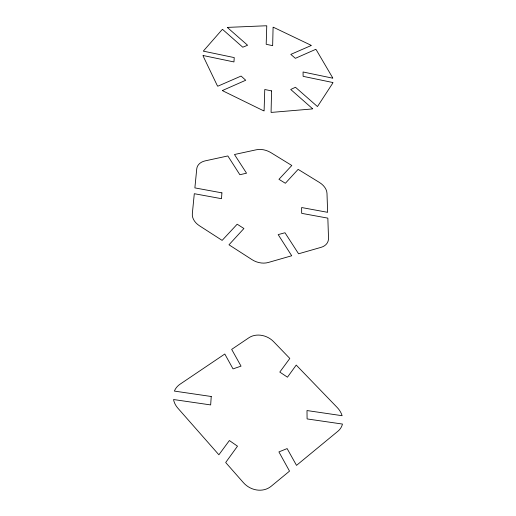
<?xml version="1.0" encoding="UTF-8"?>
<svg xmlns="http://www.w3.org/2000/svg" width="516" height="516" viewBox="0 0 516 516"><rect width="100%" height="100%" fill="white"/><g stroke="black" fill="none" stroke-linecap="round" stroke-linejoin="round"><path stroke-width="0.77" d="M271.577 90.9L271.068 112.34A14.248 9.172 18.7 0 0 272.925 112.282L310.987 109.063A13.977 8.843 20.3 0 0 312.67 108.818L290.727 89.481L295.462 87.262L317.366 106.489A13.977 8.843 20.3 0 0 318.179 105.496L332.452 83.598A13.558 8.321 20.6 0 0 332.975 82.554L303.118 76.336L303.066 71.982L332.781 78.193A13.558 8.321 20.6 0 0 332.156 76.923L316.65 50.491A13.229 7.921 19.6 0 0 315.831 49.297L295.378 58.327L290.811 54.393L311.303 45.466A13.229 7.921 19.6 0 0 309.71 44.621L274.757 27.903A13.19 7.843 18.1 0 0 273.093 27.193L272.654 45.666L266.185 44.292L266.766 25.826A13.19 7.843 18.1 0 0 265.076 25.813L229.027 27.329A13.448 8.108 16.7 0 0 227.363 27.483L247.59 45.24L242.778 47.214L222.519 29.36A13.448 8.108 16.7 0 0 221.616 30.205L204.155 50.149A13.874 8.604 16 0 0 203.439 51.161L234.245 57.599L233.954 61.939L202.988 55.489A13.874 8.604 16 0 0 203.472 56.773L216.952 84.908A14.209 9.062 16.8 0 0 217.726 86.243L241.082 76.065L245.726 80.244L222.402 90.539A14.209 9.062 16.8 0 0 224.112 91.474L262.251 110.147A14.248 9.172 18.7 0 0 264.095 110.94L264.766 89.507L271.577 90.9M211.238 396.494L210.663 404.925L173.537 399.532A19.26 16.789 20 0 0 177.788 408.079L218.887 454.783L229.375 440.541L237.495 446.179L225.679 462.504L243.371 482.608A20.227 17.963 36.4 0 0 271.164 486.278L289.528 471.134L278.911 451.913L287.128 448.585L296.513 465.374L338.045 431.124A19.092 15.751 35.3 0 0 342.463 424.062L307.091 418.928L306.994 410.549L342.127 415.709A19.092 15.751 35.3 0 0 337.18 407.479L296.229 365.076L287.457 377.19L279.795 372.068L289.824 358.446L273.596 341.644A18.157 14.848 25.2 0 0 248.938 337.735L231.671 349.384L241.036 366.134L233.026 368.895L224.802 354.015L180.052 384.201A19.26 16.789 20 0 0 174.376 391.083L211.238 396.494M221.912 192.868L221.499 198.686L194.3 193.706L192.333 213.656A16.377 12.087 16.8 0 0 199.415 225.744L222.138 240.392L237.186 224.208L243.92 228.504L228.981 244.803L252.053 259.671A16.57 12.429 21.1 0 0 268.314 262.476L291.714 255.762L278.176 234.612L284.993 232.755L298.577 253.795L321.12 247.325A16.067 11.629 23.9 0 0 328.518 238.07L327.841 218.133L301.679 213.347L301.628 207.535L327.641 212.321L326.989 193.352A15.364 10.662 22.5 0 0 319.385 182.425L298.125 169.364L285.367 183.277L278.956 179.304L291.811 165.488L270.842 152.601A15.164 10.41 19.3 0 0 256.265 149.788L234.47 154.51L246.538 173.195L239.863 174.73L227.846 155.948L205.297 160.837A15.667 11.042 16.6 0 0 196.738 168.932L194.874 187.895L221.912 192.868"/></g></svg>
